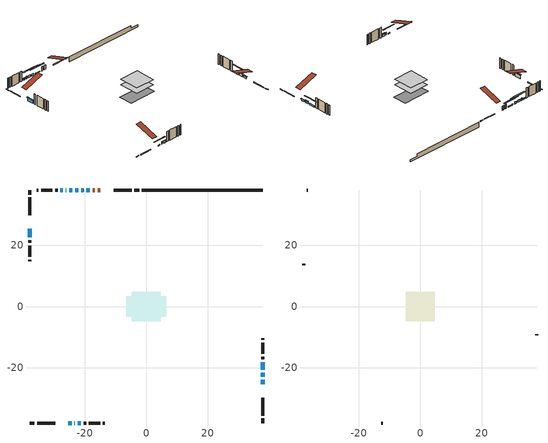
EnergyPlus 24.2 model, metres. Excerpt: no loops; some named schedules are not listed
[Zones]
conditioned space
 floor adiabatic (AdiabaticFloorConstruction): -4.78,-4.78 -4.78,4.78 4.78,4.78 4.78,-4.78 z3.02
 floor foundation (Slab1 construction): -6.57,-3.28 -6.57,3.28 6.57,3.28 6.57,-3.28 z-1.68
 wall outside (RimJoist1 construction): -2.36,37.99 -3.87,37.99 / -37.99,-37.99 -36.48,-37.99 / -37.99,37.99 -37.99,36.48 / 37.99,-37.99 37.99,-36.48 z0.58:0.88
 wall outside (RimJoist2 construction): -4.8,37.99 -10.66,37.99 / -35.55,-37.99 -29.69,-37.99 / -37.99,35.55 -37.99,29.69 / 37.99,-35.55 37.99,-29.69 z0.58:0.88
 wall outside (AdiabaticWallConstruction 1): -14.97,37.99 -15.81,37.99 / -16.73,37.99 -17.49,37.99 z0.58:2.61
 wall outside (AdiabaticWallConstruction): -37.99,25.38 -37.99,22.54 z0.58:2.1; -18.42,37.99 -19.54,37.99 z0.58:0.99; -20.46,37.99 -21.25,37.99 / -27.21,37.99 -28,37.99 z0.58:1.14; -22.18,37.99 -23.15,37.99 z0.58:1.55; -24.08,37.99 -25.14,37.99 / -22.42,-37.99 -21.35,-37.99 z0.58:1.65; -25.38,-37.99 -24.36,-37.99 z0.58:1.01; -23.44,-37.99 -23.35,-37.99 / -26.07,37.99 -26.29,37.99 z0.58:1.8; 37.99,-25.38 37.99,-23.86 z0.58:1.34; 37.99,-22.93 37.99,-21.63 z0.58:1.72; 37.99,-20.71 37.99,-18.11 z0.58:1.24
 wall outside (Wall1 construction): -28.93,37.99 -29.74,37.99 / -20.42,-37.99 -19.61,-37.99 / -37.99,21.61 -37.99,20.79 / 37.99,-17.19 37.99,-16.37 z0.58:5.46
 wall outside (Wall2 construction): -30.67,37.99 -34.3,37.99 / -18.68,-37.99 -15.06,-37.99 / -37.99,19.86 -37.99,16.24 / 37.99,-15.44 37.99,-11.82 z0.58:5.46
 wall outside (Wall3 construction): -35.23,37.99 -35.74,37.99 / -14.13,-37.99 -13.61,-37.99 / -37.99,15.31 -37.99,14.8 / 37.99,-10.89 37.99,-10.37 z0.58:5.46
 wall foundation (FoundationWall1 construction): -1.43,37.99,-1.68 -1.43,37.99,0.58 34.05,37.99,0.58 34.05,37.99,-0.72 37.99,37.99,-0.72 37.99,37.99,-1.68
 window (WindowConstruction): -37.99,25.38 -37.99,22.54 z0.58:2.1
 window (WindowConstruction 8): -18.42,37.99 -19.54,37.99 z0.58:0.99
 window (WindowConstruction 9): -20.47,37.99 -21.25,37.99 z0.58:1.14
 window (WindowConstruction 10): -22.18,37.99 -23.15,37.99 z0.58:1.55
 window (WindowConstruction 11): -24.08,37.99 -25.14,37.99 z0.58:1.65
 window (WindowConstruction 12): -25.38,-37.99 -24.37,-37.99 z0.58:1.01
 window (WindowConstruction 5): -23.44,-37.99 -23.35,-37.99 z0.58:1.8
 window (WindowConstruction 6): -26.07,37.99 -26.28,37.99 z0.58:1.8
 window (WindowConstruction 1): 37.99,-25.38 37.99,-23.86 z0.58:1.34
 window (WindowConstruction 2): 37.99,-22.93 37.99,-21.63 z0.58:1.72
 window (WindowConstruction 3): -27.21,37.99 -28,37.99 z0.58:1.14
 window (WindowConstruction 4): -22.42,-37.99 -21.35,-37.99 z0.58:1.65
 window (WindowConstruction 7): 37.99,-20.7 37.99,-18.11 z0.58:1.24
 door (Door): -14.97,37.99 -15.8,37.99 z0.58:2.61
 door (Door 1): -16.73,37.99 -17.49,37.99 z0.58:2.61
 ceiling adiabatic (AdiabaticFloorConstruction): 4.78,-4.78 4.78,4.78 -4.78,4.78 -4.78,-4.78 z3.02
attic - vented
 floor to conditioned space (Floor1 construction Reversed): -4.78,-4.78 -4.78,4.78 4.78,4.78 4.78,-4.78 z5.46
 wall outside (Wall4 construction): -36.67,37.99 -37.07,37.99 / -12.68,-37.99 -12.29,-37.99 / -37.99,13.87 -37.99,13.47 / 37.99,-9.45 37.99,-9.05 z0.58:5.46
 roof outside (Roof1 construction): -14.04,37.99,5.46 -14.04,28.68,8.56 -11.59,28.68,8.56 -11.59,37.99,5.46; -26.31,-37.99,5.46 -26.31,-28.68,8.56 -28.76,-28.68,8.56 -28.76,-37.99,5.46; -37.99,26.31,5.46 -28.68,26.31,8.56 -28.68,28.76,8.56 -37.99,28.76,5.46; 37.99,-26.31,5.46 28.68,-26.31,8.56 28.68,-28.76,8.56 37.99,-28.76,5.46
shading: -37.99,22.34 -37.99,25.58 -38.41,25.58 -38.41,22.34 z2.31; -22.18,37.99 -15.78,37.99 -15.78,38.41 -22.18,38.41 z3.62; -23.89,37.99 -17.83,37.99 -17.83,38.41 -23.89,38.41 z3.78; -25.79,37.99 -19.54,37.99 -19.54,38.41 -25.79,38.41 z4.19; -27.78,37.99 -21.44,37.99 -21.44,38.41 -27.78,38.41 z4.29; -21.73,-37.99 -28.02,-37.99 -28.02,-38.41 -21.73,-38.41 z3.65; 37.99,-23.66 37.99,-25.58 38.41,-25.58 38.41,-23.66 z1.54; 37.99,-21.43 37.99,-23.13 38.41,-23.13 38.41,-21.43 z1.92; -28.2,37.99 -27.01,37.99 -27.01,38.41 -28.2,38.41 z1.34; -21.15,-37.99 -22.62,-37.99 -22.62,-38.41 -21.15,-38.41 z1.85; 37.99,-15.47 37.99,-23.34 38.41,-23.34 38.41,-15.47 z3.88
[Building]
Building 1: Terrain=Suburbs
[Site:Location]
Edmonton Intl AP_AB: Latitude {deg}=53.31; Longitude {deg}=-113.58; Time Zone {hr}=-7; Elevation {m}=723; Keep Site Location Information=Yes
[Site:GroundTemperature:Shallow]
-1.56185, -3.61833, -3.78302, -2.80711, 1.11059, 5.01004, 8.39065, 10.5322, 10.7141, 8.97234, 5.67794, 1.89811
[Site:WaterMainsTemperature]
Calculation Method=Schedule; Temperature Schedule=mains temperature schedule
[Material] Roughness=Rough; Thermal Absorptance=0.9
Name | Thickness {m} | Conductivity {W/m-K} | Density {kg/m3} | Specific Heat {J/kg-K} | Solar Absorptance | Visible Absorptance
asphalt or fiberglass shingles | 0.00635 | 0.162714 | 1121.4 | 1465.45 | 0.4 | 0.4
ceiling loosefill ins | 0.0846667 | 0.0480833 | 16.02 | 1046.75 | 0.7 | 0.7
ceiling stud and cavity | 0.1397 | 0.0983112 | 65.682 | 1177.47 | 0.7 | 0.7
concrete 4.0 in. | 0.1016 | 1.803125 | 2242.8 | 837.4 | 0.7 | 0.7
concrete 8.0 in. | 0.2032 | 1.803125 | 2242.8 | 837.4 | 0.7 | 0.7
door material | 0.04445 | 0.053851 | 512.64 | 1214.23 | 0.7 | 0.7
door material 1 | 0.04445 | 0.188738 | 512.64 | 1214.23 | 0.7 | 0.7
exterior vertical ins | 0.0619102 | 0.029427 | 32.04 | 1214.23 | 0.7 | 0.7
floor covering | 0.0127 | 0.0433444 | 54.468 | 1339.84 | 0.6 | 0.6
floor rigid ins; wall rigid ins | 0.512978 | 0.029427 | 32.04 | 1214.23 | 0.7 | 0.7
floor stud and cavity | 0.1397 | 1.75129 | 37.0049 | 1207.88 | 0.7 | 0.7
furniture material conditioned space 1 | 0.1524 | 0.115458 | 640.8 | 1214.23 | 0.6 | 0.6
gypsum board | 0.0127 | 0.160291 | 801 | 837.4 | 0.6 | 0.6
gypsum board 1 | 0.0127 | 0.160291 | 801 | 837.4 | 0.7 | 0.7
osb sheathing 0.5 in. | 0.0127 | 0.115458 | 512.64 | 1214.23 | 0.7 | 0.7
osb sheathing 0.75 in. | 0.01905 | 0.115458 | 512.64 | 1214.23 | 0.7 | 0.7
osb sheathing 2.0 in. | 0.0508 | 0.115458 | 512.64 | 1214.23 | 0.7 | 0.7
rim joist stud and cavity | 0.0508 | 0.0298475 | 125.044 | 1163.47 | 0.6 | 0.6
rim joist stud and cavity 1 | 0.0508 | 0.0314757 | 125.044 | 1163.47 | 0.6 | 0.6
wall stud and cavity | 0.1397 | 0.100429 | 139.0536 | 1170.24 | 0.7 | 0.7
wall stud and cavity 1 | 0.1397 | 0.100811 | 139.0536 | 1170.24 | 0.7 | 0.7
wall stud and cavity 2 | 0.1397 | 0.106352 | 139.0536 | 1170.24 | 0.7 | 0.7
wall stud and cavity 3 | 0.0889 | 6.1454 | 50.32683 | 1063.81 | 0.6 | 0.6
wall stud and cavity 4 | 0.0889 | 0.380278 | 52.3479 | 1209.89 | 0.7 | 0.7
wall stud and cavity 5 | 0.0889 | 0.391764 | 83.0341 | 1211.67 | 0.7 | 0.7
wood siding | 0.0254 | 0.102417 | 544.68 | 1172.36 | 0.4 | 0.4
wood siding 1 | 0.00254 | 0.102417 | 544.68 | 1172.36 | 0.4 | 0.4
wood siding 2; wood siding 3; wood siding 4 | 0.0254 | 0.102417 | 544.68 | 1172.36 | 0.7 | 0.7
[WindowMaterial:SimpleGlazingSystem]
Name | U-Factor {W/m2-K} | Solar Heat Gain Coefficient
WindowMaterial | 3.28075 | 0.66
WindowMaterial 1 | 3.28075 | 0.54
WindowMaterial 2 | 3.28927 | 0.57
WindowMaterial 3 | 3.259172 | 0.43
WindowMaterial 4 | 3.28813 | 0.54
WindowMaterial 5 | 3.273367 | 0.4
WindowMaterial 6 | 3.30005 | 0.55
WindowMaterial 7 | 3.27507 | 0.51
WindowMaterial 8 | 3.250655 | 0.42
WindowMaterial 9 | 3.28586 | 0.52
[Construction]
AdiabaticFloorConstruction: floor stud and cavity, floor rigid ins, osb sheathing 0.75 in., floor covering
AdiabaticWallConstruction: wood siding 3, wall rigid ins, wall stud and cavity 4, gypsum board
AdiabaticWallConstruction 1: wood siding 4, wall rigid ins, wall stud and cavity 4, gypsum board
Door: door material
Door 1: door material 1
Floor1 construction Reversed: gypsum board, ceiling stud and cavity, ceiling loosefill ins
FoundationWall1 construction: concrete 8.0 in., gypsum board 1
furniture construction conditioned space 1: furniture material conditioned space 1
PartitionWallConstruction: gypsum board, wall stud and cavity 5, gypsum board
RimJoist1 construction: wood siding 2, osb sheathing 2.0 in., rim joist stud and cavity
RimJoist2 construction: wood siding 2, osb sheathing 2.0 in., rim joist stud and cavity 1
Roof1 construction: asphalt or fiberglass shingles
Slab1 construction: concrete 4.0 in.
Wall1 construction: wood siding, osb sheathing 0.5 in., wall stud and cavity, gypsum board
Wall2 construction: wood siding, osb sheathing 0.5 in., wall stud and cavity 1, gypsum board
Wall3 construction: wood siding, osb sheathing 0.5 in., wall stud and cavity 2, gypsum board
Wall4 construction: wood siding 1, wall stud and cavity 3
WindowConstruction: WindowMaterial
WindowConstruction 1: WindowMaterial 1
WindowConstruction 10: WindowMaterial 9
WindowConstruction 11; WindowConstruction 4: WindowMaterial 4
WindowConstruction 12; WindowConstruction 8: WindowMaterial 8
WindowConstruction 2: WindowMaterial 2
WindowConstruction 3; WindowConstruction 9: WindowMaterial 3
WindowConstruction 5: WindowMaterial 5
WindowConstruction 6: WindowMaterial 6
WindowConstruction 7: WindowMaterial 7
[Zone] Multiplier=1; Part of Total Floor Area=Yes
Name | Volume {m3}
attic - vented | 46.0238
conditioned space | 437.2
[Space]
Name | Zone | Volume {m3}
attic - vented 1 | attic - vented | 46.0238
conditioned space 1 | conditioned space | 437.2
[ZoneInfiltration:EffectiveLeakageArea]
infil attic - vented 1: Zone or Space=attic - vented 1; Schedule=Always On Discrete; Effective Air Leakage Area {cm2}=3177.74; Stack Coefficient=0.000554919; Wind Coefficient=1.5916e-05
[ZoneMixing]
whole house fan mix: Zone or Space=attic - vented; Schedule=Always On Continuous; Design Flow Rate Calculation Method=Flow/Zone; Design Flow Rate {m3/s}=0; Source Zone or Space=conditioned space
[SurfaceProperty:ExposedFoundationPerimeter]
Slab1: Exposed Perimeter Calculation Method=TotalExposedPerimeter; Total Exposed Perimeter {m}=39.422
[InternalMass] Zone or ZoneList=conditioned space; Space or SpaceList=conditioned space 1
Name | Construction | Surface Area {m2}
furniture mass conditioned space 1 | furniture construction conditioned space 1 | 71.0801
partition wall mass | PartitionWallConstruction | 177.7
[Lights]
interior lighting: Zone or ZoneList or Space or SpaceList=conditioned space 1; Schedule=interior lighting schedule; Design Level Calculation Method=LightingLevel; Lighting Level {W}=343.2; Return Air Fraction=0; Fraction Radiant=0.6; Fraction Visible=0.2; Fraction Replaceable=1
[People]
occupants: Zone or ZoneList or Space or SpaceList=conditioned space 1; Number of People Schedule=occupants schedule; Number of People Calculation Method=People; Number of People=3; Fraction Radiant=0.314171; Sensible Heat Fraction=0.56303; Activity Level Schedule=occupants activity schedule; Carbon Dioxide Generation Rate {m3/s-W}=0; Enable ASHRAE 55 Comfort Warnings=No; Mean Radiant Temperature Calculation Type=EnclosureAveraged
[ElectricEquipment] Zone or ZoneList or Space or SpaceList=conditioned space 1; Design Level Calculation Method=EquipmentLevel
Name | Schedule | Design Level {W} | Fraction Latent | Fraction Radiant | Fraction Lost
clothes dryer | clothes dryer schedule | 140.772 | 0.015 | 0.081 | 0.85
clothes washer | clothes washer schedule | 32.1985 | 0.03 | 0.162 | 0.7
cooking range | cooking range schedule | 215.147 | 0.08 | 0.432 | 0.2
dishwasher | dishwasher schedule | 66.8632 | 0.3 | 0.18 | 0.4
fridge | fridge schedule | 72.9452 | 0 | 0.6 | 0
mech vent bath fan 0 | mech vent bath fan 0 schedule | 50.2 | 0 | 0 | 1
mech vent bath fan 1 | mech vent bath fan 1 schedule | 50.2 | 0 | 0 | 1
mech vent house fan | mech vent house fan schedule | 0 | 0 | 0 | 1
mech vent house fan cfis | mech vent house fan cfis schedule | 0 | 0 | 0 | 0
mech vent range fan 0 | mech vent range fan 0 schedule | 57 | 0 | 0 | 1
misc plug loads | misc plug loads schedule | 494.7 | 0.045 | 0.513 | 0.1
whole house fan | Always On Discrete | 0 | 0 | 0 | 1
[OtherEquipment] Zone or ZoneList or Space or SpaceList=conditioned space 1; Design Level Calculation Method=EquipmentLevel
Name | Fuel Type | Schedule | Design Level {W} | Fraction Latent | Fraction Radiant | Fraction Lost
clothes dryer 1 | Electricity | clothes dryer schedule | 0 | 0.015 | 0.081 | 0.85
cooking range 1 | Electricity | cooking range schedule | 0 | 0.08 | 0.432 | 0.2
general water use latent | None | general water use schedule | 62.594 | 1 | 0 | 0
general water use sensible | None | general water use schedule | -61.6891 | 0 | 0.6 | 0
mech vent house fan latent load | None | Always On Discrete | 0 | 1 | 0 | 0
mech vent house fan sensible load | None | Always On Discrete | 0 | 0 | 0 | 0
water heater energy adjustment1 | NaturalGas | Always On Discrete | 0.01 | 0 | 0 | 1
[ZoneInfiltration:DesignFlowRate] Zone or ZoneList or Space or SpaceList=conditioned space 1; Schedule=Always On Discrete; Design Flow Rate Calculation Method=Flow/Zone; Design Flow Rate {m3/s}=0
infil flow; natural vent flow; whole house fan flow
[AvailabilityManager:Scheduled]
furnace airloop Availability Manager: Schedule=Always On Discrete
[Foundation:Kiva]
Foundation Kiva 1: Initial Indoor Air Temperature {C}=18; Wall Height Above Grade {m}=0.580004; Wall Depth Below Slab {m}=0.2032; Custom Block Material Name 1=exterior vertical ins; Custom Block Depth 1 {m}=2.26; Custom Block X Position 1 {m}=0.2159; Custom Block Z Position 1 {m}=0
[Foundation:Kiva:Settings]
Soil Conductivity {W/m-K}=0.849921; Soil Density {kg/m3}=1842.3; Soil Specific Heat {J/kg-K}=418.7; Ground Solar Absorptivity=0.9; Ground Thermal Absorptivity=0.9; Ground Surface Roughness {m}=0.03; Far-Field Width {m}=40; Deep-Ground Boundary Condition=ZeroFlux; Deep-Ground Depth {m}=40; Minimum Cell Dimension {m}=0.2; Maximum Cell Growth Coefficient=3; Simulation Timestep=Timestep
[Exterior:Lights]
exterior lighting: Schedule=exterior lighting schedule; Design Level {W}=75.6
[EnergyManagementSystem:GlobalVariable]
furnace_airloop_Fan_RTF
infil_program_Qfan
infil_program_Qinf
natural_vent_program_Qnv
natural_vent_program_Qwhf
[EnergyManagementSystem:Sensor]
Name | Output:Variable or Output:Meter Index Key | Output:Variable or Output:Meter
airflow_gain | infil flow | Infiltration Sensible Heat Gain Energy
airflow_gain_1 | natural vent flow | Infiltration Sensible Heat Gain Energy
airflow_gain_2 | whole house fan flow | Infiltration Sensible Heat Gain Energy
airflow_loss | infil flow | Infiltration Sensible Heat Loss Energy
airflow_loss_1 | natural vent flow | Infiltration Sensible Heat Loss Energy
airflow_loss_2 | whole house fan flow | Infiltration Sensible Heat Loss Energy
clg_load_cond |  | Cooling:EnergyTransfer:Zone:CONDITIONED SPACE
clg_sp_s; clg_sp_s_1 | cooling setpoint | Schedule Value
clothes_dryer_exhaust_0_sch_s | clothes dryer exhaust 0 schedule | Schedule Value
cool_season | cooling season schedule | Schedule Value
htg_load_cond |  | Heating:EnergyTransfer:Zone:CONDITIONED SPACE
htg_sp_s; htg_sp_s_1 | heating setpoint | Schedule Value
ig_ee_conv | clothes dryer | Electric Equipment Convective Heating Energy
ig_ee_conv_2 | cooking range | Electric Equipment Convective Heating Energy
ig_ee_conv_4 | fridge | Electric Equipment Convective Heating Energy
ig_ee_conv_5 | misc plug loads | Electric Equipment Convective Heating Energy
ig_ee_conv_6 | whole house fan | Electric Equipment Convective Heating Energy
ig_ee_rad | clothes dryer | Electric Equipment Radiant Heating Energy
ig_ee_rad_2 | cooking range | Electric Equipment Radiant Heating Energy
ig_ee_rad_4 | fridge | Electric Equipment Radiant Heating Energy
ig_ee_rad_5 | misc plug loads | Electric Equipment Radiant Heating Energy
ig_ee_rad_6 | whole house fan | Electric Equipment Radiant Heating Energy
ig_lgt_conv | interior lighting | Lights Convective Heating Energy
ig_lgt_rad | interior lighting | Lights Radiant Heating Energy
ig_lgt_vis | interior lighting | Lights Visible Radiation Heating Energy
ig_oe_conv | clothes dryer 1 | Other Equipment Convective Heating Energy
ig_oe_conv_1 | cooking range 1 | Other Equipment Convective Heating Energy
ig_oe_conv_2 | general water use latent | Other Equipment Convective Heating Energy
ig_oe_conv_3 | general water use sensible | Other Equipment Convective Heating Energy
ig_oe_conv_4 | water heater energy adjustment1 | Other Equipment Convective Heating Energy
ig_oe_rad | clothes dryer 1 | Other Equipment Radiant Heating Energy
ig_oe_rad_1 | cooking range 1 | Other Equipment Radiant Heating Energy
ig_oe_rad_2 | general water use latent | Other Equipment Radiant Heating Energy
ig_oe_rad_3 | general water use sensible | Other Equipment Radiant Heating Energy
ig_oe_rad_4 | water heater energy adjustment1 | Other Equipment Radiant Heating Energy
ig_ppl_conv | occupants | People Convective Heating Energy
ig_ppl_rad | occupants | People Radiant Heating Energy
im_conv | furniture mass conditioned space 1 | Surface Inside Face Convection Heat Gain Energy
im_conv_1 | partition wall mass | Surface Inside Face Convection Heat Gain Energy
im_ig | furniture mass conditioned space 1 | Surface Inside Face Internal Gains Radiation Heat Gain Energy
im_ig_1 | partition wall mass | Surface Inside Face Internal Gains Radiation Heat Gain Energy
im_lgt | furniture mass conditioned space 1 | Surface Inside Face Lights Radiation Heat Gain Energy
im_lgt_1 | partition wall mass | Surface Inside Face Lights Radiation Heat Gain Energy
im_sol | furniture mass conditioned space 1 | Surface Inside Face Solar Radiation Heat Gain Energy
im_sol_1 | partition wall mass | Surface Inside Face Solar Radiation Heat Gain Energy
im_surf | furniture mass conditioned space 1 | Surface Inside Face Net Surface Thermal Radiation Heat Gain Energy
im_surf_1 | partition wall mass | Surface Inside Face Net Surface Thermal Radiation Heat Gain Energy
mech_vent_bath_fan_0_sch_s | mech vent bath fan 0 schedule | Schedule Value
mech_vent_bath_fan_1_sch_s | mech vent bath fan 1 schedule | Schedule Value
mech_vent_range_fan_0_sch_s | mech vent range fan 0 schedule | Schedule Value
mv_conv | mech vent bath fan 0 | Electric Equipment Convective Heating Energy
mv_conv_1 | mech vent bath fan 1 | Electric Equipment Convective Heating Energy
mv_conv_2 | mech vent house fan | Electric Equipment Convective Heating Energy
mv_conv_3 | mech vent house fan cfis | Electric Equipment Convective Heating Energy
mv_conv_4 | mech vent range fan 0 | Electric Equipment Convective Heating Energy
mv_conv_5 | mech vent house fan latent load | Other Equipment Convective Heating Energy
mv_conv_6 | mech vent house fan sensible load | Other Equipment Convective Heating Energy
mv_rad | mech vent bath fan 0 | Electric Equipment Radiant Heating Energy
mv_rad_1 | mech vent bath fan 1 | Electric Equipment Radiant Heating Energy
mv_rad_2 | mech vent house fan | Electric Equipment Radiant Heating Energy
mv_rad_3 | mech vent house fan cfis | Electric Equipment Radiant Heating Energy
mv_rad_4 | mech vent range fan 0 | Electric Equipment Radiant Heating Energy
mv_rad_5 | mech vent house fan latent load | Other Equipment Radiant Heating Energy
mv_rad_6 | mech vent house fan sensible load | Other Equipment Radiant Heating Energy
natural_vent_s | natural vent schedule | Schedule Value
out_pb_s |  | Site Outdoor Air Barometric Pressure
out_wt_s |  | Site Outdoor Air Humidity Ratio
site_vw_s |  | Site Wind Speed
ss_back_out | Window1 | Surface Window Shortwave from Zone Back Out Window Heat Transfer Rate
ss_back_out_1 | Window10 | Surface Window Shortwave from Zone Back Out Window Heat Transfer Rate
ss_back_out_10 | Window6 | Surface Window Shortwave from Zone Back Out Window Heat Transfer Rate
ss_back_out_11 | Window7 | Surface Window Shortwave from Zone Back Out Window Heat Transfer Rate
ss_back_out_12 | Window8 | Surface Window Shortwave from Zone Back Out Window Heat Transfer Rate
ss_back_out_2 | Window11 | Surface Window Shortwave from Zone Back Out Window Heat Transfer Rate
ss_back_out_3 | Window12 | Surface Window Shortwave from Zone Back Out Window Heat Transfer Rate
ss_back_out_4 | Window13 | Surface Window Shortwave from Zone Back Out Window Heat Transfer Rate
ss_back_out_5 | Window14 | Surface Window Shortwave from Zone Back Out Window Heat Transfer Rate
ss_back_out_6 | Window2 | Surface Window Shortwave from Zone Back Out Window Heat Transfer Rate
ss_back_out_7 | Window3 | Surface Window Shortwave from Zone Back Out Window Heat Transfer Rate
ss_back_out_8 | Window4 | Surface Window Shortwave from Zone Back Out Window Heat Transfer Rate
ss_back_out_9 | Window5 | Surface Window Shortwave from Zone Back Out Window Heat Transfer Rate
ss_conv | Door1 | Surface Inside Face Convection Heat Gain Energy
ss_conv_1 | Door2 | Surface Inside Face Convection Heat Gain Energy
ss_conv_10 | Window4 | Surface Inside Face Convection Heat Gain Energy
ss_conv_11 | Window5 | Surface Inside Face Convection Heat Gain Energy
ss_conv_12 | Window6 | Surface Inside Face Convection Heat Gain Energy
ss_conv_13 | Window7 | Surface Inside Face Convection Heat Gain Energy
ss_conv_14 | Window8 | Surface Inside Face Convection Heat Gain Energy
ss_conv_2 | Window1 | Surface Inside Face Convection Heat Gain Energy
ss_conv_3 | Window10 | Surface Inside Face Convection Heat Gain Energy
ss_conv_4 | Window11 | Surface Inside Face Convection Heat Gain Energy
ss_conv_5 | Window12 | Surface Inside Face Convection Heat Gain Energy
ss_conv_6 | Window13 | Surface Inside Face Convection Heat Gain Energy
ss_conv_7 | Window14 | Surface Inside Face Convection Heat Gain Energy
ss_conv_8 | Window2 | Surface Inside Face Convection Heat Gain Energy
ss_conv_9 | Window3 | Surface Inside Face Convection Heat Gain Energy
ss_ig | Door1 | Surface Inside Face Internal Gains Radiation Heat Gain Energy
ss_ig_1 | Door2 | Surface Inside Face Internal Gains Radiation Heat Gain Energy
ss_ig_10 | Window4 | Surface Inside Face Internal Gains Radiation Heat Gain Energy
ss_ig_11 | Window5 | Surface Inside Face Internal Gains Radiation Heat Gain Energy
ss_ig_12 | Window6 | Surface Inside Face Internal Gains Radiation Heat Gain Energy
ss_ig_13 | Window7 | Surface Inside Face Internal Gains Radiation Heat Gain Energy
ss_ig_14 | Window8 | Surface Inside Face Internal Gains Radiation Heat Gain Energy
ss_ig_2 | Window1 | Surface Inside Face Internal Gains Radiation Heat Gain Energy
ss_ig_3 | Window10 | Surface Inside Face Internal Gains Radiation Heat Gain Energy
ss_ig_4 | Window11 | Surface Inside Face Internal Gains Radiation Heat Gain Energy
ss_ig_5 | Window12 | Surface Inside Face Internal Gains Radiation Heat Gain Energy
ss_ig_6 | Window13 | Surface Inside Face Internal Gains Radiation Heat Gain Energy
ss_ig_7 | Window14 | Surface Inside Face Internal Gains Radiation Heat Gain Energy
ss_ig_8 | Window2 | Surface Inside Face Internal Gains Radiation Heat Gain Energy
ss_ig_9 | Window3 | Surface Inside Face Internal Gains Radiation Heat Gain Energy
ss_lgt | Door1 | Surface Inside Face Lights Radiation Heat Gain Energy
ss_lgt_1 | Door2 | Surface Inside Face Lights Radiation Heat Gain Energy
ss_sol | Door1 | Surface Inside Face Solar Radiation Heat Gain Energy
ss_sol_1 | Door2 | Surface Inside Face Solar Radiation Heat Gain Energy
ss_surf | Door1 | Surface Inside Face Net Surface Thermal Radiation Heat Gain Energy
ss_surf_1 | Door2 | Surface Inside Face Net Surface Thermal Radiation Heat Gain Energy
ss_surf_10 | Window4 | Surface Inside Face Net Surface Thermal Radiation Heat Gain Energy
ss_surf_11 | Window5 | Surface Inside Face Net Surface Thermal Radiation Heat Gain Energy
ss_surf_12 | Window6 | Surface Inside Face Net Surface Thermal Radiation Heat Gain Energy
ss_surf_13 | Window7 | Surface Inside Face Net Surface Thermal Radiation Heat Gain Energy
ss_surf_14 | Window8 | Surface Inside Face Net Surface Thermal Radiation Heat Gain Energy
ss_surf_2 | Window1 | Surface Inside Face Net Surface Thermal Radiation Heat Gain Energy
ss_surf_3 | Window10 | Surface Inside Face Net Surface Thermal Radiation Heat Gain Energy
ss_surf_4 | Window11 | Surface Inside Face Net Surface Thermal Radiation Heat Gain Energy
ss_surf_5 | Window12 | Surface Inside Face Net Surface Thermal Radiation Heat Gain Energy
ss_surf_6 | Window13 | Surface Inside Face Net Surface Thermal Radiation Heat Gain Energy
ss_surf_7 | Window14 | Surface Inside Face Net Surface Thermal Radiation Heat Gain Energy
ss_surf_8 | Window2 | Surface Inside Face Net Surface Thermal Radiation Heat Gain Energy
ss_surf_9 | Window3 | Surface Inside Face Net Surface Thermal Radiation Heat Gain Energy
ss_trans_in | Window1 | Surface Window Transmitted Solar Radiation Rate
ss_trans_in_1 | Window10 | Surface Window Transmitted Solar Radiation Rate
ss_trans_in_10 | Window6 | Surface Window Transmitted Solar Radiation Rate
ss_trans_in_11 | Window7 | Surface Window Transmitted Solar Radiation Rate
ss_trans_in_12 | Window8 | Surface Window Transmitted Solar Radiation Rate
ss_trans_in_2 | Window11 | Surface Window Transmitted Solar Radiation Rate
ss_trans_in_3 | Window12 | Surface Window Transmitted Solar Radiation Rate
ss_trans_in_4 | Window13 | Surface Window Transmitted Solar Radiation Rate
ss_trans_in_5 | Window14 | Surface Window Transmitted Solar Radiation Rate
ss_trans_in_6 | Window2 | Surface Window Transmitted Solar Radiation Rate
ss_trans_in_7 | Window3 | Surface Window Transmitted Solar Radiation Rate
ss_trans_in_8 | Window4 | Surface Window Transmitted Solar Radiation Rate
ss_trans_in_9 | Window5 | Surface Window Transmitted Solar Radiation Rate
ss_trans_out | Window1 | Surface Inside Face Initial Transmitted Diffuse Transmitted Out Window Solar Radiation Rate
